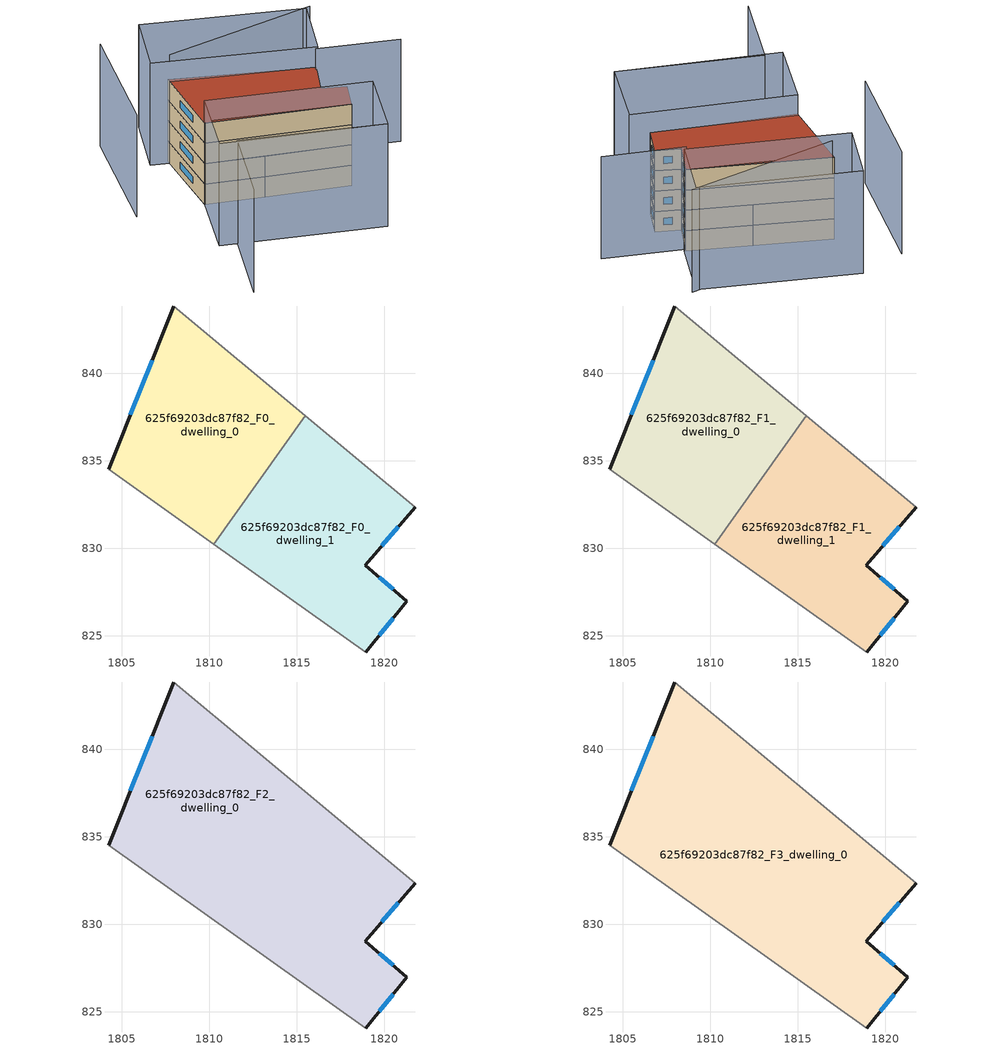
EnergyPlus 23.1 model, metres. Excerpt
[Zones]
625f69203dc87f82_F0_dwelling_0
 floor ground (EU_floor_Construction): 1815.5,837.57 1810.27,830.23 1804.26,834.51 1807.97,843.86 z0
 wall outside (EU_wall_Construction): 1807.97,843.86 1804.26,834.51 z0:3
 wall adiabatic (EU_wall_Construction): 1804.26,834.51 1810.27,830.23 / 1815.5,837.57 1807.97,843.86 z0:3
 wall to 625f69203dc87f82_F0_dwelling_1 (EU_wall_Construction): 1810.27,830.23 1815.5,837.57 z0:3
 window (EU_Window_Construction): 1806.73,840.74 1805.5,837.62 z1:2
625f69203dc87f82_F0_dwelling_1
 floor ground (EU_floor_Construction): 1821.78,832.34 1818.92,829.03 1821.31,826.98 1818.94,824.07 1810.27,830.23 1815.5,837.57 z0
 wall outside (EU_wall_Construction): 1818.94,824.07 1821.31,826.98 1818.92,829.03 1821.78,832.34 z0:3
 wall adiabatic (EU_wall_Construction): 1810.27,830.23 1818.94,824.07 / 1821.78,832.34 1815.5,837.57 z0:3
 window (EU_Window_Construction): 1819.87,830.13 1820.83,831.23 / 1820.51,827.66 1819.72,828.34 / 1819.73,825.04 1820.52,826.01 z1:2
625f69203dc87f82_F1_dwelling_0
 floor to 625f69203dc87f82_F0_dwelling_0 (EU_floor_Construction): 1815.5,837.57 1810.27,830.23 1804.26,834.51 1807.97,843.86 z3
 wall outside (EU_wall_Construction): 1807.97,843.86 1804.26,834.51 z3:6
 wall adiabatic (EU_wall_Construction): 1804.26,834.51 1810.27,830.23 / 1815.5,837.57 1807.97,843.86 z3:6
 wall to 625f69203dc87f82_F1_dwelling_1 (EU_wall_Construction): 1810.27,830.23 1815.5,837.57 z3:6
 window (EU_Window_Construction): 1806.73,840.74 1805.5,837.62 z4:5
625f69203dc87f82_F1_dwelling_1
 floor to 625f69203dc87f82_F0_dwelling_1 (EU_floor_Construction): 1821.78,832.34 1818.92,829.03 1821.31,826.98 1818.94,824.07 1810.27,830.23 1815.5,837.57 z3
 wall outside (EU_wall_Construction): 1818.94,824.07 1821.31,826.98 1818.92,829.03 1821.78,832.34 z3:6
 wall adiabatic (EU_wall_Construction): 1810.27,830.23 1818.94,824.07 / 1821.78,832.34 1815.5,837.57 z3:6
 window (EU_Window_Construction): 1819.87,830.13 1820.83,831.23 / 1820.51,827.66 1819.72,828.34 / 1819.73,825.04 1820.52,826.01 z4:5
625f69203dc87f82_F2_dwelling_0
 floor to 625f69203dc87f82_F1_dwelling_0 (EU_floor_Construction): 1815.5,837.57 1810.27,830.23 1804.26,834.51 1807.97,843.86 z6
 floor to 625f69203dc87f82_F1_dwelling_1 (EU_floor_Construction): 1821.78,832.34 1818.92,829.03 1821.31,826.98 1818.94,824.07 1810.27,830.23 1815.5,837.57 z6
 wall outside (EU_wall_Construction): 1807.97,843.86 1804.26,834.51 / 1818.94,824.07 1821.31,826.98 1818.92,829.03 1821.78,832.34 z6:9
 wall adiabatic (EU_wall_Construction): 1804.26,834.51 1818.94,824.07 / 1821.78,832.34 1807.97,843.86 z6:9
 window (EU_Window_Construction): 1806.73,840.74 1805.5,837.62 / 1819.87,830.13 1820.83,831.23 / 1820.51,827.66 1819.72,828.34 / 1819.73,825.04 1820.52,826.01 z7:8
625f69203dc87f82_F3_dwelling_0
 floor to 625f69203dc87f82_F2_dwelling_0 (EU_floor_Construction): 1821.78,832.34 1818.92,829.03 1821.31,826.98 1818.94,824.07 1804.26,834.51 1807.97,843.86 z9
 wall outside (EU_wall_Construction): 1807.97,843.86 1804.26,834.51 / 1818.94,824.07 1821.31,826.98 1818.92,829.03 1821.78,832.34 z9:12
 wall adiabatic (EU_wall_Construction): 1804.26,834.51 1818.94,824.07 / 1821.78,832.34 1807.97,843.86 z9:12
 window (EU_Window_Construction): 1806.73,840.74 1805.5,837.62 / 1819.87,830.13 1820.83,831.23 / 1820.51,827.66 1819.72,828.34 / 1819.73,825.04 1820.52,826.01 z10:11
 roof outside (EU_roof_Construction): 1818.94,824.07 1821.31,826.98 1818.92,829.03 1821.78,832.34 1807.97,843.86 1804.26,834.51 z12
shading: 1794.78,818.11 1801,826.37 / 1801,826.37 1815.65,815.32 / 1829.69,825.86 1821.4,832.07 / 1827.48,838.57 1808.79,844.24 / 1804.82,851.89 1796.97,838.92 / 1821,822.54 1815.63,815.3 / 1815.63,815.3 1799.1,827.55 / 1799.1,827.55 1804.47,834.79 / 1804.47,834.79 1821,822.54 / 1810.89,851.17 1826.89,838.58 / 1826.89,838.58 1821.9,832.24 / 1821.9,832.24 1805.9,844.83 / 1805.9,844.83 1810.89,851.17 z0:15
[Building]
EU S2 Campaign: North Axis=0; Terrain=City; Solar Distribution=FullExterior
[Site:Location]
Bologna: Latitude=44.5; Longitude=11.25; Time Zone=1; Elevation=37
[SizingPeriod:WeatherFileDays]
AnnualSizingPeriod: Begin Month=1; Begin Day of Month=1; End Month=12; End Day of Month=31; Day of Week for Start Day=Monday; Use Weather File Daylight Saving Period=No; Use Weather File Rain and Snow Indicators=No
[MATERIAL]
EU_InternalMass_Material: Roughness=MediumRough; Thickness=0.1; Conductivity=1; Density=1800; Specific Heat=900; Thermal Absorptance=0.9; Solar Absorptance=0.7; Visible Absorptance=0.7
[MATERIAL:NOMASS] Roughness=MediumRough; Thermal Absorptance=0.9; Solar Absorptance=0.7; Visible Absorptance=0.7
Name | Thermal Resistance
EU_wall_NoMass | 0.937881
EU_roof_NoMass | 0.548572
EU_floor_NoMass | 0.71348
[WINDOWMATERIAL:SIMPLEGLAZINGSYSTEM]
EU_Window_SimpleGlazing: UFactor=4.25633; Solar Heat Gain Coefficient=0.85; Visible Transmittance=0.85
[CONSTRUCTION]
EU_wall_Construction: EU_wall_NoMass
EU_roof_Construction: EU_roof_NoMass
EU_floor_Construction: EU_floor_NoMass
EU_Window_Construction: EU_Window_SimpleGlazing
EU_InternalMass_Construction: EU_InternalMass_Material
[ZONE] Type=1; Multiplier=1; Ceiling Height=autocalculate; Floor Area=autocalculate; Part of Total Floor Area=Yes
Name | Volume
625f69203dc87f82_F0_dwelling_0; 625f69203dc87f82_F1_dwelling_0 | 240.365
625f69203dc87f82_F2_dwelling_0 | 480.717
625f69203dc87f82_F3_dwelling_0 | 480.716
625f69203dc87f82_F0_dwelling_1 | 240.361
625f69203dc87f82_F1_dwelling_1 | 240.36
[INTERNALMASS] Construction=EU_InternalMass_Construction
Name | Zone or ZoneList | Surface Area
625f69203dc87f82_F0_dwelling_0_EU_InternalMass | 625f69203dc87f82_F0_dwelling_0 | 80.1219
625f69203dc87f82_F0_dwelling_1_EU_InternalMass | 625f69203dc87f82_F0_dwelling_1 | 80.1203
625f69203dc87f82_F1_dwelling_0_EU_InternalMass | 625f69203dc87f82_F1_dwelling_0 | 80.1219
625f69203dc87f82_F1_dwelling_1_EU_InternalMass | 625f69203dc87f82_F1_dwelling_1 | 80.1203
625f69203dc87f82_F2_dwelling_0_EU_InternalMass | 625f69203dc87f82_F2_dwelling_0 | 160.239
625f69203dc87f82_F3_dwelling_0_EU_InternalMass | 625f69203dc87f82_F3_dwelling_0 | 160.239
[OTHEREQUIPMENT] Fuel Type=Electricity; Design Level Calculation Method=Watts/Area; Power per Zone Floor Area=1; Fraction Latent=0; Fraction Radiant=0; Fraction Lost=0; Carbon Dioxide Generation Rate=0; EndUse Subcategory=EU_Step8_InternalGains
Name | Zone or ZoneList or Space or SpaceList | Schedule
EU_Step8_InternalGain_625f69203dc87f82_F0_dwelling_0_f000 | 625f69203dc87f82_F0_dwelling_0 | EU_Step8_GainSchedule_625f69203dc87f82_F0_dwelling_0_f000
EU_Step8_InternalGain_625f69203dc87f82_F0_dwelling_1_f000 | 625f69203dc87f82_F0_dwelling_1 | EU_Step8_GainSchedule_625f69203dc87f82_F0_dwelling_1_f000
EU_Step8_InternalGain_625f69203dc87f82_F1_dwelling_0_f000 | 625f69203dc87f82_F1_dwelling_0 | EU_Step8_GainSchedule_625f69203dc87f82_F1_dwelling_0_f000
EU_Step8_InternalGain_625f69203dc87f82_F1_dwelling_1_f000 | 625f69203dc87f82_F1_dwelling_1 | EU_Step8_GainSchedule_625f69203dc87f82_F1_dwelling_1_f000
EU_Step8_InternalGain_625f69203dc87f82_F2_dwelling_0_f000 | 625f69203dc87f82_F2_dwelling_0 | EU_Step8_GainSchedule_625f69203dc87f82_F2_dwelling_0_f000
EU_Step8_InternalGain_625f69203dc87f82_F3_dwelling_0_f000 | 625f69203dc87f82_F3_dwelling_0 | EU_Step8_GainSchedule_625f69203dc87f82_F3_dwelling_0_f000
[ZONEVENTILATION:DESIGNFLOWRATE] Schedule=EU_AlwaysOn; Design Flow Rate Calculation Method=AirChanges/Hour; Air Changes per Hour=0.687892; Ventilation Type=Natural; Fan Pressure Rise=0; Fan Total Efficiency=1; Constant Term Coefficient=1; Temperature Term Coefficient=0; Velocity Term Coefficient=0; Velocity Squared Term Coefficient=0; Minimum Indoor Temperature=-100; Maximum Indoor Temperature=100; Delta Temperature=-100; Minimum Outdoor Temperature=-100; Maximum Outdoor Temperature=100; Maximum Wind Speed=40
Name | Zone or ZoneList or Space or SpaceList
EU_ConstantAir_625f69203dc87f82_F0_dwelling_0 | 625f69203dc87f82_F0_dwelling_0
EU_ConstantAir_625f69203dc87f82_F0_dwelling_1 | 625f69203dc87f82_F0_dwelling_1
EU_ConstantAir_625f69203dc87f82_F1_dwelling_0 | 625f69203dc87f82_F1_dwelling_0
EU_ConstantAir_625f69203dc87f82_F1_dwelling_1 | 625f69203dc87f82_F1_dwelling_1
EU_ConstantAir_625f69203dc87f82_F2_dwelling_0 | 625f69203dc87f82_F2_dwelling_0
EU_ConstantAir_625f69203dc87f82_F3_dwelling_0 | 625f69203dc87f82_F3_dwelling_0
[HVACTEMPLATE:THERMOSTAT] Constant Heating Setpoint=20; Constant Cooling Setpoint=50
EU_HeatOnly_625f69203dc87f82_F0_dwelling_0; EU_HeatOnly_625f69203dc87f82_F0_dwelling_1; EU_HeatOnly_625f69203dc87f82_F1_dwelling_0; EU_HeatOnly_625f69203dc87f82_F1_dwelling_1; EU_HeatOnly_625f69203dc87f82_F2_dwelling_0; EU_HeatOnly_625f69203dc87f82_F3_dwelling_0
[HVACTEMPLATE:ZONE:IDEALLOADSAIRSYSTEM] System Availability Schedule=EU_AlwaysOn; Maximum Heating Supply Air Temperature=50; Minimum Cooling Supply Air Temperature=13; Maximum Heating Supply Air Humidity Ratio=0.0156; Minimum Cooling Supply Air Humidity Ratio=0.0077; Heating Limit=NoLimit; Cooling Limit=NoLimit; Heating Availability Schedule=EU_AlwaysOn; Cooling Availability Schedule=EU_CoolingOff; Dehumidification Control Type=ConstantSensibleHeatRatio; Cooling Sensible Heat Ratio=0.7; Dehumidification Setpoint=60; Humidification Control Type=None; Humidification Setpoint=30; Outdoor Air Method=None; Outdoor Air Flow Rate per Person=0.00944; Outdoor Air Flow Rate per Zone Floor Area=0; Outdoor Air Flow Rate per Zone=0; Demand Controlled Ventilation Type=None; Outdoor Air Economizer Type=NoEconomizer; Heat Recovery Type=None; Sensible Heat Recovery Effectiveness=0.7; Latent Heat Recovery Effectiveness=0.65
Name | Template Thermostat
625f69203dc87f82_F0_dwelling_0 | EU_HeatOnly_625f69203dc87f82_F0_dwelling_0
625f69203dc87f82_F0_dwelling_1 | EU_HeatOnly_625f69203dc87f82_F0_dwelling_1
625f69203dc87f82_F1_dwelling_0 | EU_HeatOnly_625f69203dc87f82_F1_dwelling_0
625f69203dc87f82_F1_dwelling_1 | EU_HeatOnly_625f69203dc87f82_F1_dwelling_1
625f69203dc87f82_F2_dwelling_0 | EU_HeatOnly_625f69203dc87f82_F2_dwelling_0
625f69203dc87f82_F3_dwelling_0 | EU_HeatOnly_625f69203dc87f82_F3_dwelling_0
[SIZING:ZONE] Zone Cooling Design Supply Air Temperature Input Method=SupplyAirTemperature; Zone Cooling Design Supply Air Temperature=13; Zone Heating Design Supply Air Temperature Input Method=SupplyAirTemperature; Zone Heating Design Supply Air Temperature=50; Zone Cooling Design Supply Air Humidity Ratio=0.008; Zone Heating Design Supply Air Humidity Ratio=0.008; Cooling Design Air Flow Method=DesignDay; Cooling Design Air Flow Rate=0; Cooling Minimum Air Flow per Zone Floor Area=0.000762; Cooling Minimum Air Flow=0; Cooling Minimum Air Flow Fraction=0.2; Heating Design Air Flow Method=DesignDay; Heating Design Air Flow Rate=0; Heating Maximum Air Flow per Zone Floor Area=0.002032; Heating Maximum Air Flow=0.141576; Heating Maximum Air Flow Fraction=0.3; Account for Dedicated Outdoor Air System=No; Dedicated Outdoor Air System Control Strategy=NeutralSupplyAir; Dedicated Outdoor Air Low Setpoint Temperature for Design=autosize; Dedicated Outdoor Air High Setpoint Temperature for Design=autosize; Zone Load Sizing Method=Sensible Load Only No Latent Load; Zone Latent Cooling Design Supply Air Humidity Ratio Input Method=HumidityRatioDifference; Zone Cooling Design Supply Air Humidity Ratio Difference=0.005; Zone Latent Heating Design Supply Air Humidity Ratio Input Method=HumidityRatioDifference; Zone Humidification Design Supply Air Humidity Ratio Difference=0.005
625f69203dc87f82_F0_dwelling_0; 625f69203dc87f82_F0_dwelling_1; 625f69203dc87f82_F1_dwelling_0; 625f69203dc87f82_F1_dwelling_1; 625f69203dc87f82_F2_dwelling_0; 625f69203dc87f82_F3_dwelling_0
[SCHEDULE:CONSTANT]
Name | Hourly Value
EU_AlwaysOn | 1
EU_CoolingOff | 0
[SCHEDULE:FILE] Column Number=1; Rows to Skip at Top=0; Number of Hours of Data=8760; Column Separator=Comma; Interpolate to Timestep=No; Minutes per Item=60; Adjust Schedule for Daylight Savings=Yes
Name | File
EU_Step8_GainSchedule_625f69203dc87f82_F0_dwelling_0_f000 | ../../schedules/625f69203dc87f82/625f69203dc87f82_F0_dwelling_0_f000_gain.csv
EU_Step8_GainSchedule_625f69203dc87f82_F0_dwelling_1_f000 | ../../schedules/625f69203dc87f82/625f69203dc87f82_F0_dwelling_1_f000_gain.csv
EU_Step8_GainSchedule_625f69203dc87f82_F1_dwelling_0_f000 | ../../schedules/625f69203dc87f82/625f69203dc87f82_F1_dwelling_0_f000_gain.csv
EU_Step8_GainSchedule_625f69203dc87f82_F1_dwelling_1_f000 | ../../schedules/625f69203dc87f82/625f69203dc87f82_F1_dwelling_1_f000_gain.csv
EU_Step8_GainSchedule_625f69203dc87f82_F2_dwelling_0_f000 | ../../schedules/625f69203dc87f82/625f69203dc87f82_F2_dwelling_0_f000_gain.csv
EU_Step8_GainSchedule_625f69203dc87f82_F3_dwelling_0_f000 | ../../schedules/625f69203dc87f82/625f69203dc87f82_F3_dwelling_0_f000_gain.csv
